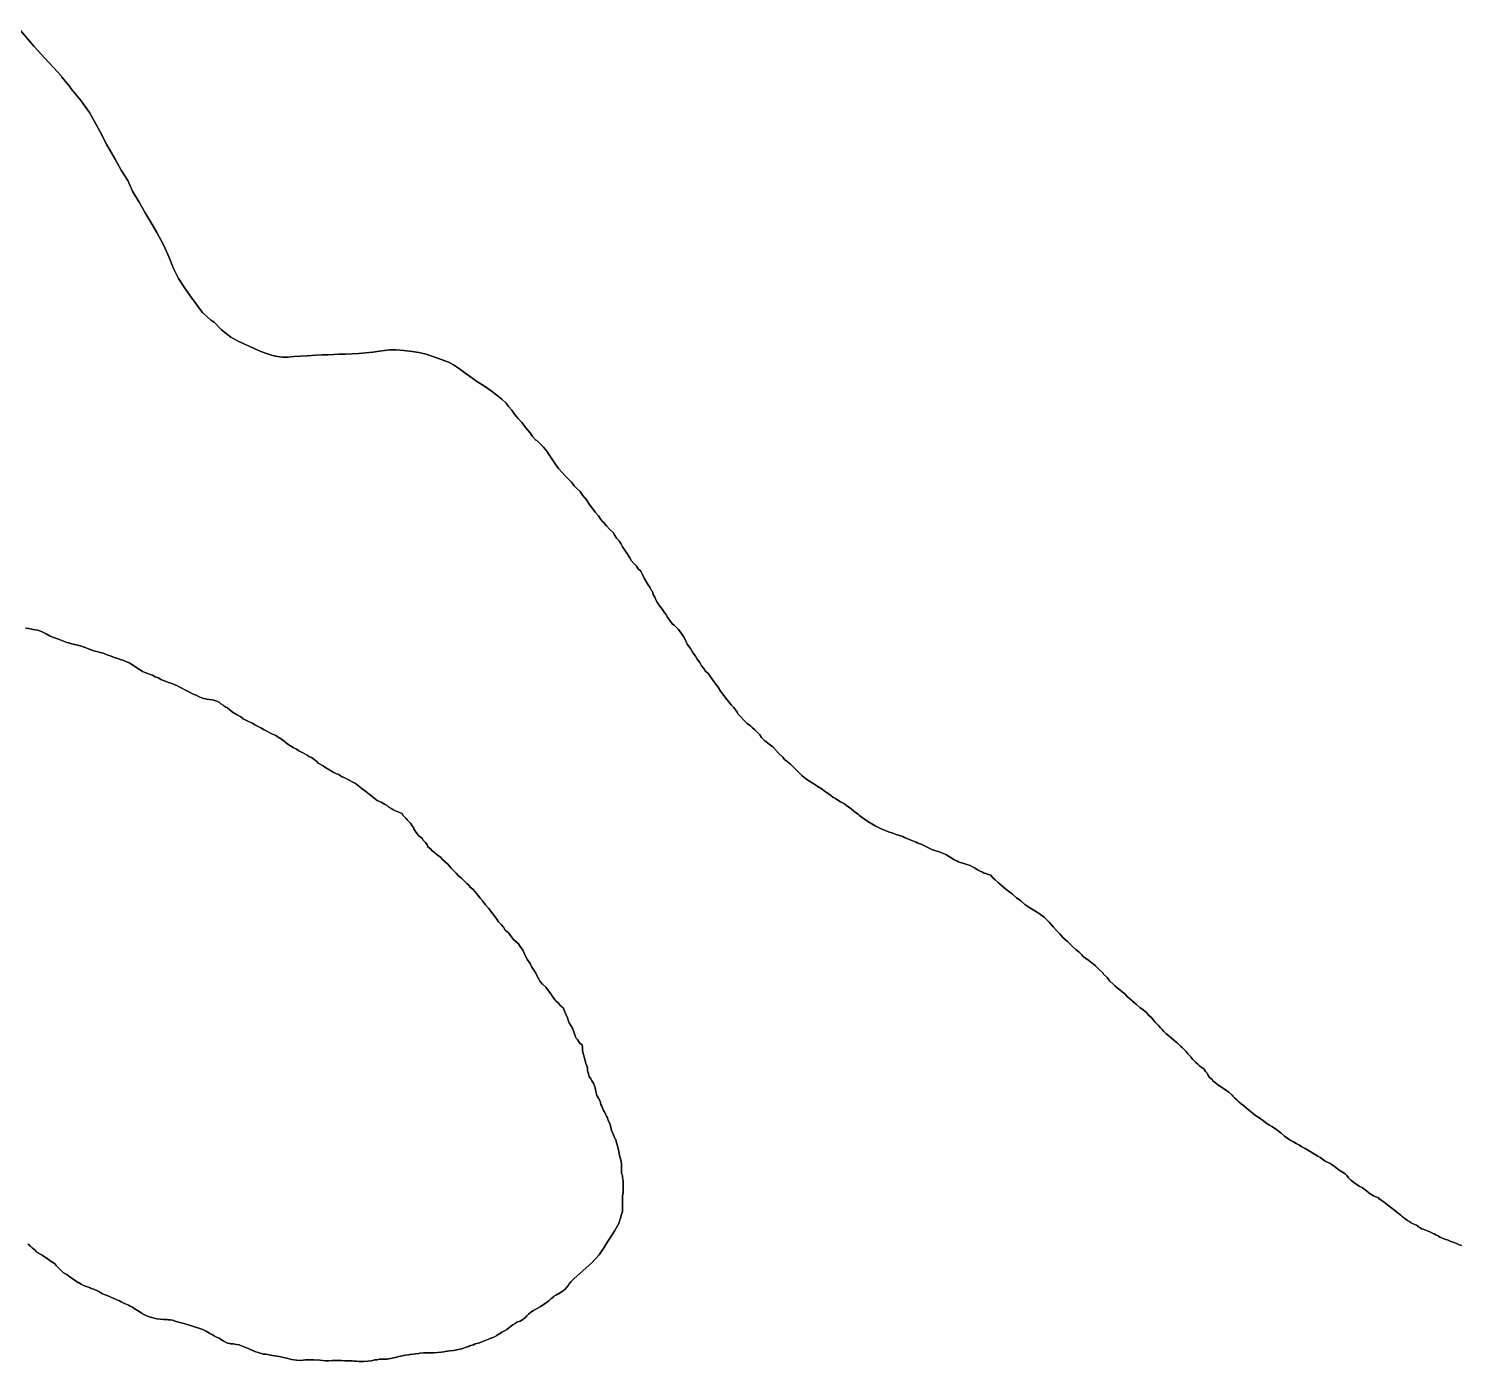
# Model space of a CAD drawing. Header units: inches. Extents: x 11258954 to 11313122, y 3645444 to 3695200.
# Drawn here: x 11280387 to 11282107, y 3678751 to 3680353 of the extents above; entities that cross this region are included whole.
import ezdxf

# ---------------------------------------------------------------- set-up
doc = ezdxf.new("R2010")
doc.units = ezdxf.units.IN
doc.header["$MEASUREMENT"] = 0
doc.layers.add('AnnexationHistory', color=183, linetype='Continuous')

msp = doc.modelspace()

# ---------------------------------------------------------------- linework, layer by layer
at = {"layer": 'AnnexationHistory'}
for points in [[(11282110, 3678890, 0), (11282107, 3678891, 0), (11282104, 3678892.25, 0), (11282102, 3678893.25, 0), (11282100, 3678894, 0), (11282097, 3678895, 0), (11282094, 3678896.25, 0), (11282090, 3678897.5, 0), (11282087, 3678898.75, 0), (11282084, 3678900, 0), (11282082, 3678901.5, 0), (11282079, 3678902.75, 0), (11282077, 3678904, 0), (11282075, 3678905, 0), (11282072, 3678906.5, 0), (11282068, 3678908, 0), (11282066, 3678909, 0), (11282064, 3678909.5, 0), (11282062, 3678910.25, 0), (11282060, 3678911.5, 0), (11282058, 3678912.5, 0), (11282057, 3678913.75, 0), (11282056, 3678914.5, 0), (11282054, 3678915.25, 0), (11282052, 3678916.25, 0), (11282050, 3678917, 0), (11282049, 3678917.75, 0), (11282048, 3678918.5, 0), (11282045, 3678920.25, 0), (11282042, 3678922.5, 0), (11282039, 3678924.5, 0), (11282037, 3678926.5, 0), (11282034, 3678929, 0), (11282019, 3678940.5, 0), (11282017, 3678942, 0), (11282015, 3678943.5, 0), (11282013, 3678945, 0), (11282011, 3678946.25, 0), (11282010, 3678947.5, 0), (11282008, 3678948.25, 0), (11282006, 3678949, 0), (11282004, 3678949.75, 0), (11282002, 3678951, 0), (11282000, 3678952, 0), (11281996, 3678955.5, 0), (11281994, 3678957, 0), (11281991, 3678959.25, 0), (11281987, 3678961.5, 0), (11281984, 3678963.25, 0), (11281982, 3678964.75, 0), (11281980, 3678966.25, 0), (11281977, 3678968.75, 0), (11281974, 3678971.5, 0), (11281972, 3678974, 0), (11281970, 3678976, 0), (11281967, 3678978.25, 0), (11281965, 3678979.5, 0), (11281963, 3678980.75, 0), (11281957, 3678985.25, 0), (11281952, 3678988.75, 0), (11281946, 3678991.5, 0), (11281943, 3678994, 0), (11281940, 3678996, 0), (11281937, 3678997.5, 0), (11281934, 3678999.5, 0), (11281933, 3679000, 0), (11281928, 3679003, 0), (11281922, 3679006.5, 0), (11281918, 3679008.5, 0), (11281918, 3679008.75, 0), (11281915, 3679010.75, 0), (11281911, 3679012.5, 0), (11281908, 3679014.5, 0), (11281904, 3679016.75, 0), (11281901, 3679018.5, 0), (11281897, 3679021.5, 0), (11281893, 3679025, 0), (11281888, 3679029, 0), (11281885, 3679031.25, 0), (11281882, 3679033, 0), (11281879, 3679034.75, 0), (11281875, 3679037.25, 0), (11281872, 3679039.75, 0), (11281869, 3679041.75, 0), (11281866, 3679044, 0), (11281862, 3679046.75, 0), (11281858, 3679050, 0), (11281854, 3679053, 0), (11281851, 3679055.5, 0), (11281848, 3679058.25, 0), (11281845, 3679060.5, 0), (11281842, 3679062.75, 0), (11281840, 3679064.75, 0), (11281837, 3679067.5, 0), (11281835, 3679069.5, 0), (11281834, 3679070.75, 0), (11281830, 3679074.25, 0), (11281826, 3679077, 0), (11281823, 3679079, 0), (11281820, 3679081, 0), (11281817, 3679083.25, 0), (11281814, 3679085.75, 0), (11281811, 3679088, 0), (11281810, 3679089.75, 0), (11281807, 3679092, 0), (11281805, 3679095, 0), (11281804, 3679097.25, 0), (11281802, 3679099.25, 0), (11281801, 3679101, 0), (11281801, 3679101.5, 0), (11281799, 3679103, 0), (11281797, 3679104.5, 0), (11281795, 3679106, 0), (11281793, 3679108, 0), (11281790, 3679110.5, 0), (11281787, 3679113.75, 0), (11281785, 3679116, 0), (11281785, 3679116.25, 0), (11281783, 3679118.5, 0), (11281781, 3679120.5, 0), (11281779, 3679123.25, 0), (11281776, 3679126, 0), (11281774, 3679128, 0), (11281772, 3679129.5, 0), (11281770, 3679131.5, 0), (11281768, 3679133.75, 0), (11281764, 3679137, 0), (11281761, 3679139.5, 0), (11281758, 3679142, 0), (11281755, 3679144.5, 0), (11281752, 3679147.25, 0), (11281750, 3679149.5, 0), (11281748, 3679151.75, 0), (11281745, 3679154.75, 0), (11281742, 3679158.25, 0), (11281739, 3679161.25, 0), (11281737, 3679164, 0), (11281734, 3679166.5, 0), (11281731, 3679170, 0), (11281727, 3679173.5, 0), (11281723, 3679176.25, 0), (11281719, 3679179.75, 0), (11281714, 3679184.25, 0), (11281708, 3679189.5, 0), (11281705, 3679192.5, 0), (11281702, 3679195, 0), (11281699, 3679197.5, 0), (11281696, 3679199.75, 0), (11281693, 3679202, 0), (11281691, 3679204.25, 0), (11281687, 3679207.75, 0), (11281686, 3679209.5, 0), (11281684, 3679212, 0), (11281679, 3679216.75, 0), (11281679, 3679217.25, 0), (11281674, 3679222, 0), (11281670, 3679226, 0), (11281667, 3679228.5, 0), (11281666, 3679229.5, 0), (11281662, 3679232.5, 0), (11281658, 3679235.25, 0), (11281655, 3679237.5, 0), (11281653, 3679240, 0), (11281650, 3679242.5, 0), (11281646, 3679245.75, 0), (11281642, 3679249.25, 0), (11281639, 3679252.5, 0), (11281636, 3679255.5, 0), (11281631, 3679260, 0), (11281627, 3679264.5, 0), (11281623, 3679268.5, 0), (11281619, 3679273.25, 0), (11281614, 3679278.5, 0), (11281608, 3679284.5, 0), (11281602, 3679289, 0), (11281597, 3679292.5, 0), (11281591, 3679296, 0), (11281585, 3679300, 0), (11281580, 3679304.5, 0), (11281575, 3679308, 0), (11281570, 3679312.5, 0), (11281562, 3679318.5, 0), (11281553, 3679326, 0), (11281549, 3679329.5, 0), (11281546, 3679332.5, 0), (11281544, 3679335, 0), (11281541, 3679336, 0), (11281538, 3679337, 0), (11281536, 3679337.75, 0), (11281534, 3679338.75, 0), (11281531, 3679340, 0), (11281528, 3679341.5, 0), (11281525, 3679343.5, 0), (11281522, 3679345.25, 0), (11281519, 3679346.75, 0), (11281514, 3679348.5, 0), (11281509, 3679350, 0), (11281507, 3679350.5, 0), (11281505, 3679351.25, 0), (11281503, 3679352.25, 0), (11281500, 3679353.75, 0), (11281497, 3679355.5, 0), (11281493, 3679358, 0), (11281490, 3679360, 0), (11281486, 3679361.75, 0), (11281482, 3679363.25, 0), (11281478, 3679364.5, 0), (11281474, 3679365.75, 0), (11281470, 3679367.5, 0), (11281465, 3679370, 0), (11281460, 3679372.5, 0), (11281456, 3679373.75, 0), (11281454, 3679375, 0), (11281451, 3679376, 0), (11281447, 3679377.5, 0), (11281443, 3679379.25, 0), (11281440, 3679380.5, 0), (11281438, 3679381.5, 0), (11281434, 3679382.75, 0), (11281430, 3679384.25, 0), (11281426, 3679385.5, 0), (11281422, 3679386.75, 0), (11281419, 3679388, 0), (11281415, 3679389.5, 0), (11281412, 3679391, 0), (11281409, 3679392.5, 0), (11281405, 3679394.5, 0), (11281401, 3679397, 0), (11281396, 3679399.75, 0), (11281392, 3679402.5, 0), (11281388, 3679405.25, 0), (11281386, 3679406.75, 0), (11281385, 3679408, 0), (11281381, 3679411, 0), (11281377, 3679414, 0), (11281374, 3679416.5, 0), (11281371, 3679418.5, 0), (11281368, 3679420.75, 0), (11281363, 3679423.5, 0), (11281360, 3679425.5, 0), (11281357, 3679427.25, 0), (11281354, 3679429, 0), (11281351, 3679431.5, 0), (11281347, 3679434, 0), (11281344, 3679436.25, 0), (11281341, 3679438.75, 0), (11281336, 3679441.75, 0), (11281331, 3679445, 0), (11281327, 3679447.5, 0), (11281324, 3679449.5, 0), (11281321, 3679451.5, 0), (11281317, 3679454.5, 0), (11281314, 3679457.75, 0), (11281311, 3679460.5, 0), (11281309, 3679462.75, 0), (11281306, 3679465.75, 0), (11281305, 3679466.5, 0), (11281303, 3679468.75, 0), (11281299, 3679471.75, 0), (11281296, 3679474.25, 0), (11281294, 3679477, 0), (11281289, 3679481.5, 0), (11281285, 3679486, 0), (11281282, 3679489.25, 0), (11281279, 3679491.25, 0), (11281276, 3679493.75, 0), (11281272, 3679497, 0), (11281268, 3679500.5, 0), (11281266, 3679503.75, 0), (11281263, 3679507.25, 0), (11281260, 3679510, 0), (11281257, 3679512.75, 0), (11281255, 3679514.75, 0), (11281251, 3679517.5, 0), (11281247, 3679521.5, 0), (11281243, 3679526, 0), (11281240, 3679528.75, 0), (11281239, 3679531.25, 0), (11281237, 3679533.75, 0), (11281235, 3679536.75, 0), (11281232, 3679539.5, 0), (11281230, 3679542, 0), (11281227, 3679546, 0), (11281223, 3679551, 0), (11281219, 3679556.5, 0), (11281216, 3679561, 0), (11281213, 3679565, 0), (11281210, 3679569.25, 0), (11281207, 3679573.5, 0), (11281204, 3679577.5, 0), (11281201, 3679580.5, 0), (11281199, 3679583.5, 0), (11281196, 3679587, 0), (11281194, 3679591, 0), (11281191, 3679595, 0), (11281189, 3679598.5, 0), (11281186, 3679602, 0), (11281183, 3679607.5, 0), (11281179, 3679613, 0), (11281178, 3679614.75, 0), (11281177, 3679617.25, 0), (11281175, 3679620.75, 0), (11281172, 3679625.5, 0), (11281168, 3679630.75, 0), (11281165, 3679633.5, 0), (11281163, 3679635.5, 0), (11281161, 3679637, 0), (11281158, 3679641.25, 0), (11281155, 3679645.25, 0), (11281153, 3679648.75, 0), (11281151, 3679651.5, 0), (11281149, 3679654.5, 0), (11281146, 3679658.5, 0), (11281143, 3679662.5, 0), (11281141, 3679666, 0), (11281140, 3679669.5, 0), (11281138, 3679672.5, 0), (11281137, 3679676, 0), (11281136, 3679677.5, 0), (11281135, 3679679, 0), (11281134, 3679681.5, 0), (11281132, 3679684, 0), (11281130, 3679687.25, 0), (11281127, 3679692, 0), (11281125, 3679696.5, 0), (11281123, 3679700.5, 0), (11281120, 3679703.5, 0), (11281118, 3679706.5, 0), (11281115, 3679709.5, 0), (11281112, 3679713, 0), (11281110, 3679716.5, 0), (11281107, 3679721, 0), (11281104, 3679726, 0), (11281101, 3679730, 0), (11281099, 3679733.75, 0), (11281097, 3679737, 0), (11281094, 3679740.25, 0), (11281092, 3679743.5, 0), (11281090, 3679747, 0), (11281086, 3679750.5, 0), (11281082, 3679755, 0), (11281079, 3679758.25, 0), (11281079, 3679758.75, 0), (11281077, 3679760.5, 0), (11281075, 3679762.75, 0), (11281072, 3679767, 0), (11281068, 3679771.5, 0), (11281065, 3679776, 0), (11281061, 3679781, 0), (11281058, 3679786, 0), (11281053, 3679792, 0), (11281050, 3679796.5, 0), (11281046, 3679800, 0), (11281043, 3679803, 0), (11281040, 3679807, 0), (11281036, 3679811, 0), (11281032, 3679815.25, 0), (11281028, 3679819.5, 0), (11281024, 3679824, 0), (11281020, 3679829.5, 0), (11281016, 3679835.5, 0), (11281013, 3679840.5, 0), (11281010, 3679845, 0), (11281006, 3679849.5, 0), (11281002, 3679853.75, 0), (11280998, 3679857.5, 0), (11280997, 3679858, 0), (11280993, 3679862.5, 0), (11280990, 3679867, 0), (11280985, 3679872.75, 0), (11280980, 3679879.25, 0), (11280975, 3679884.5, 0), (11280971, 3679889.5, 0), (11280968, 3679894, 0), (11280964, 3679898.5, 0), (11280961, 3679902.5, 0), (11280956, 3679907.5, 0), (11280950, 3679912, 0), (11280943, 3679917.25, 0), (11280935, 3679923, 0), (11280928, 3679927.5, 0), (11280926, 3679928.5, 0), (11280921, 3679932, 0), (11280913, 3679937.75, 0), (11280905, 3679943.75, 0), (11280898, 3679948.5, 0), (11280892, 3679951.75, 0), (11280884, 3679954.75, 0), (11280874, 3679958.25, 0), (11280865, 3679961.25, 0), (11280856, 3679963.25, 0), (11280848, 3679964.5, 0), (11280838, 3679965.75, 0), (11280829, 3679966.5, 0), (11280825, 3679966.5, 0), (11280821, 3679966.5, 0), (11280815, 3679965.75, 0), (11280809, 3679965, 0), (11280801, 3679964, 0), (11280792, 3679963, 0), (11280784, 3679962.25, 0), (11280776, 3679961.75, 0), (11280768, 3679961.5, 0), (11280760, 3679961.25, 0), (11280754, 3679961, 0), (11280747, 3679960.75, 0), (11280740, 3679960.5, 0), (11280732, 3679960.25, 0), (11280722, 3679959.5, 0), (11280714, 3679959, 0), (11280706, 3679958.5, 0), (11280699, 3679958, 0), (11280692, 3679958, 0), (11280686, 3679958.5, 0), (11280680, 3679960, 0), (11280674, 3679962, 0), (11280666, 3679964.5, 0), (11280659, 3679967.75, 0), (11280652, 3679971, 0), (11280645, 3679974.25, 0), (11280639, 3679977, 0), (11280630, 3679982, 0), (11280619, 3679990.5, 0), (11280610, 3680000, 0), (11280606, 3680002.5, 0), (11280602, 3680005.75, 0), (11280596, 3680011.5, 0), (11280592, 3680016.75, 0), (11280588, 3680022.25, 0), (11280581, 3680031.75, 0), (11280574, 3680042, 0), (11280567, 3680052.25, 0), (11280561, 3680064.5, 0), (11280556, 3680077.5, 0), (11280549, 3680092.75, 0), (11280541, 3680107.5, 0), (11280534, 3680120, 0), (11280527, 3680131.5, 0), (11280520, 3680144, 0), (11280512, 3680157.25, 0), (11280506, 3680170, 0), (11280498, 3680182.5, 0), (11280491, 3680196, 0), (11280481, 3680213.25, 0), (11280473, 3680228.75, 0), (11280466, 3680241, 0), (11280460, 3680251.75, 0), (11280455, 3680259.25, 0), (11280450, 3680266, 0), (11280438, 3680280.5, 0), (11280436, 3680283.5, 0), (11280427, 3680294.5, 0), (11280426, 3680296, 0), (11280417, 3680306, 0), (11280406, 3680317.5, 0), (11280393, 3680331.75, 0), (11280375, 3680352.75, 0)], [(11280375, 3680352.75, 0), (11280393, 3680331.75, 0), (11280406, 3680317.5, 0), (11280417, 3680306, 0), (11280426, 3680296, 0), (11280427, 3680294.5, 0), (11280436, 3680283.5, 0), (11280438, 3680280.5, 0), (11280450, 3680266, 0), (11280455, 3680259.25, 0), (11280460, 3680251.75, 0), (11280466, 3680241, 0), (11280473, 3680228.75, 0), (11280481, 3680213.25, 0), (11280491, 3680196, 0), (11280498, 3680182.5, 0), (11280506, 3680170, 0), (11280512, 3680157.25, 0), (11280520, 3680144, 0), (11280527, 3680131.5, 0), (11280534, 3680120, 0), (11280541, 3680107.5, 0), (11280549, 3680092.75, 0), (11280556, 3680077.5, 0), (11280561, 3680064.5, 0), (11280567, 3680052.25, 0), (11280574, 3680042, 0), (11280581, 3680031.75, 0), (11280588, 3680022.25, 0), (11280592, 3680016.75, 0), (11280596, 3680011.5, 0), (11280602, 3680005.75, 0), (11280606, 3680002.5, 0), (11280610, 3680000, 0), (11280619, 3679990.5, 0), (11280630, 3679982, 0), (11280639, 3679977, 0), (11280645, 3679974.25, 0), (11280652, 3679971, 0), (11280659, 3679967.75, 0), (11280666, 3679964.5, 0), (11280674, 3679962, 0), (11280680, 3679960, 0), (11280686, 3679958.5, 0), (11280692, 3679958, 0), (11280699, 3679958, 0), (11280706, 3679958.5, 0), (11280714, 3679959, 0), (11280722, 3679959.5, 0), (11280732, 3679960.25, 0), (11280740, 3679960.5, 0), (11280747, 3679960.75, 0), (11280754, 3679961, 0), (11280760, 3679961.25, 0), (11280768, 3679961.5, 0), (11280776, 3679961.75, 0), (11280784, 3679962.25, 0), (11280792, 3679963, 0), (11280801, 3679964, 0), (11280809, 3679965, 0), (11280815, 3679965.75, 0), (11280821, 3679966.5, 0), (11280825, 3679966.5, 0), (11280829, 3679966.5, 0), (11280838, 3679965.75, 0), (11280848, 3679964.5, 0), (11280856, 3679963.25, 0), (11280865, 3679961.25, 0), (11280874, 3679958.25, 0), (11280884, 3679954.75, 0), (11280892, 3679951.75, 0), (11280898, 3679948.5, 0), (11280905, 3679943.75, 0), (11280913, 3679937.75, 0), (11280921, 3679932, 0), (11280926, 3679928.5, 0), (11280928, 3679927.5, 0), (11280935, 3679923, 0), (11280943, 3679917.25, 0), (11280950, 3679912, 0), (11280956, 3679907.5, 0), (11280961, 3679902.5, 0), (11280964, 3679898.5, 0), (11280968, 3679894, 0), (11280971, 3679889.5, 0), (11280975, 3679884.5, 0), (11280980, 3679879.25, 0), (11280985, 3679872.75, 0), (11280990, 3679867, 0), (11280993, 3679862.5, 0), (11280997, 3679858, 0), (11280998, 3679857.5, 0), (11281002, 3679853.75, 0), (11281006, 3679849.5, 0), (11281010, 3679845, 0), (11281013, 3679840.5, 0), (11281016, 3679835.5, 0), (11281020, 3679829.5, 0), (11281024, 3679824, 0), (11281028, 3679819.5, 0), (11281032, 3679815.25, 0), (11281036, 3679811, 0), (11281040, 3679807, 0), (11281043, 3679803, 0), (11281046, 3679800, 0), (11281050, 3679796.5, 0), (11281053, 3679792, 0), (11281058, 3679786, 0), (11281061, 3679781, 0), (11281065, 3679776, 0), (11281068, 3679771.5, 0), (11281072, 3679767, 0), (11281075, 3679762.75, 0), (11281077, 3679760.5, 0), (11281079, 3679758.75, 0), (11281079, 3679758.25, 0), (11281082, 3679755, 0), (11281086, 3679750.5, 0), (11281090, 3679747, 0), (11281092, 3679743.5, 0), (11281094, 3679740.25, 0), (11281097, 3679737, 0), (11281099, 3679733.75, 0), (11281101, 3679730, 0), (11281104, 3679726, 0), (11281107, 3679721, 0), (11281110, 3679716.5, 0), (11281112, 3679713, 0), (11281115, 3679709.5, 0), (11281118, 3679706.5, 0), (11281120, 3679703.5, 0), (11281123, 3679700.5, 0), (11281125, 3679696.5, 0), (11281127, 3679692, 0), (11281130, 3679687.25, 0), (11281132, 3679684, 0), (11281134, 3679681.5, 0), (11281135, 3679679, 0), (11281136, 3679677.5, 0), (11281137, 3679676, 0), (11281138, 3679672.5, 0), (11281140, 3679669.5, 0), (11281141, 3679666, 0), (11281143, 3679662.5, 0), (11281146, 3679658.5, 0), (11281149, 3679654.5, 0), (11281151, 3679651.5, 0), (11281153, 3679648.75, 0), (11281155, 3679645.25, 0), (11281158, 3679641.25, 0), (11281161, 3679637, 0), (11281163, 3679635.5, 0), (11281165, 3679633.5, 0), (11281168, 3679630.75, 0), (11281172, 3679625.5, 0), (11281175, 3679620.75, 0), (11281177, 3679617.25, 0), (11281178, 3679614.75, 0), (11281179, 3679613, 0), (11281183, 3679607.5, 0), (11281186, 3679602, 0), (11281189, 3679598.5, 0), (11281191, 3679595, 0), (11281194, 3679591, 0), (11281196, 3679587, 0), (11281199, 3679583.5, 0), (11281201, 3679580.5, 0), (11281204, 3679577.5, 0), (11281207, 3679573.5, 0), (11281210, 3679569.25, 0), (11281213, 3679565, 0), (11281216, 3679561, 0), (11281219, 3679556.5, 0), (11281223, 3679551, 0), (11281227, 3679546, 0), (11281230, 3679542, 0), (11281232, 3679539.5, 0), (11281235, 3679536.75, 0), (11281237, 3679533.75, 0), (11281239, 3679531.25, 0), (11281240, 3679528.75, 0), (11281243, 3679526, 0), (11281247, 3679521.5, 0), (11281251, 3679517.5, 0), (11281255, 3679514.75, 0), (11281257, 3679512.75, 0), (11281260, 3679510, 0), (11281263, 3679507.25, 0), (11281266, 3679503.75, 0), (11281268, 3679500.5, 0), (11281272, 3679497, 0), (11281276, 3679493.75, 0), (11281279, 3679491.25, 0), (11281282, 3679489.25, 0), (11281285, 3679486, 0), (11281289, 3679481.5, 0), (11281294, 3679477, 0), (11281296, 3679474.25, 0), (11281299, 3679471.75, 0), (11281303, 3679468.75, 0), (11281305, 3679466.5, 0), (11281306, 3679465.75, 0), (11281309, 3679462.75, 0), (11281311, 3679460.5, 0), (11281314, 3679457.75, 0), (11281317, 3679454.5, 0), (11281321, 3679451.5, 0), (11281324, 3679449.5, 0), (11281327, 3679447.5, 0), (11281331, 3679445, 0), (11281336, 3679441.75, 0), (11281341, 3679438.75, 0), (11281344, 3679436.25, 0), (11281347, 3679434, 0), (11281351, 3679431.5, 0), (11281354, 3679429, 0), (11281357, 3679427.25, 0), (11281360, 3679425.5, 0), (11281363, 3679423.5, 0), (11281368, 3679420.75, 0), (11281371, 3679418.5, 0), (11281374, 3679416.5, 0), (11281377, 3679414, 0), (11281381, 3679411, 0), (11281385, 3679408, 0), (11281386, 3679406.75, 0), (11281388, 3679405.25, 0), (11281392, 3679402.5, 0), (11281396, 3679399.75, 0), (11281401, 3679397, 0), (11281405, 3679394.5, 0), (11281409, 3679392.5, 0), (11281412, 3679391, 0), (11281415, 3679389.5, 0), (11281419, 3679388, 0), (11281422, 3679386.75, 0), (11281426, 3679385.5, 0), (11281430, 3679384.25, 0), (11281434, 3679382.75, 0), (11281438, 3679381.5, 0), (11281440, 3679380.5, 0), (11281443, 3679379.25, 0), (11281447, 3679377.5, 0), (11281451, 3679376, 0), (11281454, 3679375, 0), (11281456, 3679373.75, 0), (11281460, 3679372.5, 0), (11281465, 3679370, 0), (11281470, 3679367.5, 0), (11281474, 3679365.75, 0), (11281478, 3679364.5, 0), (11281482, 3679363.25, 0), (11281486, 3679361.75, 0), (11281490, 3679360, 0), (11281493, 3679358, 0), (11281497, 3679355.5, 0), (11281500, 3679353.75, 0), (11281503, 3679352.25, 0), (11281505, 3679351.25, 0), (11281507, 3679350.5, 0), (11281509, 3679350, 0), (11281514, 3679348.5, 0), (11281519, 3679346.75, 0), (11281522, 3679345.25, 0), (11281525, 3679343.5, 0), (11281528, 3679341.5, 0), (11281531, 3679340, 0), (11281534, 3679338.75, 0), (11281536, 3679337.75, 0), (11281538, 3679337, 0), (11281541, 3679336, 0), (11281544, 3679335, 0), (11281546, 3679332.5, 0), (11281549, 3679329.5, 0), (11281553, 3679326, 0), (11281562, 3679318.5, 0), (11281570, 3679312.5, 0), (11281575, 3679308, 0), (11281580, 3679304.5, 0), (11281585, 3679300, 0), (11281591, 3679296, 0), (11281597, 3679292.5, 0), (11281602, 3679289, 0), (11281608, 3679284.5, 0), (11281614, 3679278.5, 0), (11281619, 3679273.25, 0), (11281623, 3679268.5, 0), (11281627, 3679264.5, 0), (11281631, 3679260, 0), (11281636, 3679255.5, 0), (11281639, 3679252.5, 0), (11281642, 3679249.25, 0), (11281646, 3679245.75, 0), (11281650, 3679242.5, 0), (11281653, 3679240, 0), (11281655, 3679237.5, 0), (11281658, 3679235.25, 0), (11281662, 3679232.5, 0), (11281666, 3679229.5, 0), (11281667, 3679228.5, 0), (11281670, 3679226, 0), (11281674, 3679222, 0), (11281679, 3679217.25, 0), (11281679, 3679216.75, 0), (11281684, 3679212, 0), (11281686, 3679209.5, 0), (11281687, 3679207.75, 0), (11281691, 3679204.25, 0), (11281693, 3679202, 0), (11281696, 3679199.75, 0), (11281699, 3679197.5, 0), (11281702, 3679195, 0), (11281705, 3679192.5, 0), (11281708, 3679189.5, 0), (11281714, 3679184.25, 0), (11281719, 3679179.75, 0), (11281723, 3679176.25, 0), (11281727, 3679173.5, 0), (11281731, 3679170, 0), (11281734, 3679166.5, 0), (11281737, 3679164, 0), (11281739, 3679161.25, 0), (11281742, 3679158.25, 0), (11281745, 3679154.75, 0), (11281748, 3679151.75, 0), (11281750, 3679149.5, 0), (11281752, 3679147.25, 0), (11281755, 3679144.5, 0), (11281758, 3679142, 0), (11281761, 3679139.5, 0), (11281764, 3679137, 0), (11281768, 3679133.75, 0), (11281770, 3679131.5, 0), (11281772, 3679129.5, 0), (11281774, 3679128, 0), (11281776, 3679126, 0), (11281779, 3679123.25, 0), (11281781, 3679120.5, 0), (11281783, 3679118.5, 0), (11281785, 3679116.25, 0), (11281785, 3679116, 0), (11281787, 3679113.75, 0), (11281790, 3679110.5, 0), (11281793, 3679108, 0), (11281795, 3679106, 0), (11281797, 3679104.5, 0), (11281799, 3679103, 0), (11281801, 3679101.5, 0), (11281801, 3679101, 0), (11281802, 3679099.25, 0), (11281804, 3679097.25, 0), (11281805, 3679095, 0), (11281807, 3679092, 0), (11281810, 3679089.75, 0), (11281811, 3679088, 0), (11281814, 3679085.75, 0), (11281817, 3679083.25, 0), (11281820, 3679081, 0), (11281823, 3679079, 0), (11281826, 3679077, 0), (11281830, 3679074.25, 0), (11281834, 3679070.75, 0), (11281835, 3679069.5, 0), (11281837, 3679067.5, 0), (11281840, 3679064.75, 0), (11281842, 3679062.75, 0), (11281845, 3679060.5, 0), (11281848, 3679058.25, 0), (11281851, 3679055.5, 0), (11281854, 3679053, 0), (11281858, 3679050, 0), (11281862, 3679046.75, 0), (11281866, 3679044, 0), (11281869, 3679041.75, 0), (11281872, 3679039.75, 0), (11281875, 3679037.25, 0), (11281879, 3679034.75, 0), (11281882, 3679033, 0), (11281885, 3679031.25, 0), (11281888, 3679029, 0), (11281893, 3679025, 0), (11281897, 3679021.5, 0), (11281901, 3679018.5, 0), (11281904, 3679016.75, 0), (11281908, 3679014.5, 0), (11281911, 3679012.5, 0), (11281915, 3679010.75, 0), (11281918, 3679008.75, 0), (11281918, 3679008.5, 0), (11281922, 3679006.5, 0), (11281928, 3679003, 0), (11281933, 3679000, 0), (11281934, 3678999.5, 0), (11281937, 3678997.5, 0), (11281940, 3678996, 0), (11281943, 3678994, 0), (11281946, 3678991.5, 0), (11281952, 3678988.75, 0), (11281957, 3678985.25, 0), (11281963, 3678980.75, 0), (11281965, 3678979.5, 0), (11281967, 3678978.25, 0), (11281970, 3678976, 0), (11281972, 3678974, 0), (11281974, 3678971.5, 0), (11281977, 3678968.75, 0), (11281980, 3678966.25, 0), (11281982, 3678964.75, 0), (11281984, 3678963.25, 0), (11281987, 3678961.5, 0), (11281991, 3678959.25, 0), (11281994, 3678957, 0), (11281996, 3678955.5, 0), (11282000, 3678952, 0), (11282002, 3678951, 0), (11282004, 3678949.75, 0), (11282006, 3678949, 0), (11282008, 3678948.25, 0), (11282010, 3678947.5, 0), (11282011, 3678946.25, 0), (11282013, 3678945, 0), (11282015, 3678943.5, 0), (11282017, 3678942, 0), (11282019, 3678940.5, 0), (11282034, 3678929, 0), (11282037, 3678926.5, 0), (11282039, 3678924.5, 0), (11282042, 3678922.5, 0), (11282045, 3678920.25, 0), (11282048, 3678918.5, 0), (11282049, 3678917.75, 0), (11282050, 3678917, 0), (11282052, 3678916.25, 0), (11282054, 3678915.25, 0), (11282056, 3678914.5, 0), (11282057, 3678913.75, 0), (11282058, 3678912.5, 0), (11282060, 3678911.5, 0), (11282062, 3678910.25, 0), (11282064, 3678909.5, 0), (11282066, 3678909, 0), (11282068, 3678908, 0), (11282072, 3678906.5, 0), (11282075, 3678905, 0), (11282077, 3678904, 0), (11282079, 3678902.75, 0), (11282082, 3678901.5, 0), (11282084, 3678900, 0), (11282087, 3678898.75, 0), (11282090, 3678897.5, 0), (11282094, 3678896.25, 0), (11282097, 3678895, 0), (11282100, 3678894, 0), (11282102, 3678893.25, 0), (11282104, 3678892.25, 0), (11282107, 3678891, 0), (11282110, 3678890, 0)], [(11280383, 3679632.25, 0), (11280387, 3679631.5, 0), (11280392, 3679630.5, 0), (11280398, 3679629.5, 0), (11280403, 3679627.5, 0), (11280408, 3679625.25, 0), (11280413, 3679622.5, 0), (11280418, 3679620.5, 0), (11280423, 3679618.75, 0), (11280427, 3679617.25, 0), (11280431, 3679615.75, 0), (11280433, 3679615, 0), (11280435, 3679614.5, 0), (11280439, 3679613.25, 0), (11280442, 3679612.5, 0), (11280446, 3679611.5, 0), (11280450, 3679610.5, 0), (11280455, 3679608.75, 0), (11280459, 3679607.25, 0), (11280462, 3679606, 0), (11280465, 3679605, 0), (11280469, 3679604, 0), (11280473, 3679603, 0), (11280477, 3679602, 0), (11280480, 3679600.5, 0), (11280485, 3679599, 0), (11280488, 3679597.5, 0), (11280491, 3679596.5, 0), (11280494, 3679595.5, 0), (11280497, 3679594.5, 0), (11280500, 3679593.75, 0), (11280503, 3679592.5, 0), (11280508, 3679590.5, 0), (11280512, 3679588, 0), (11280517, 3679584.5, 0), (11280521, 3679582, 0), (11280524, 3679580, 0), (11280528, 3679578.5, 0), (11280531, 3679577, 0), (11280533, 3679576.25, 0), (11280536, 3679575.5, 0), (11280539, 3679573.75, 0), (11280543, 3679572.25, 0), (11280546, 3679570.5, 0), (11280551, 3679568.5, 0), (11280555, 3679566.75, 0), (11280559, 3679565.5, 0), (11280562, 3679564.5, 0), (11280565, 3679563.25, 0), (11280568, 3679561.5, 0), (11280571, 3679560, 0), (11280574, 3679558.5, 0), (11280577, 3679556.75, 0), (11280581, 3679554.75, 0), (11280584, 3679553.25, 0), (11280587, 3679552, 0), (11280589, 3679551, 0), (11280592, 3679549.5, 0), (11280596, 3679548, 0), (11280601, 3679546.75, 0), (11280604, 3679546.5, 0), (11280608, 3679546, 0), (11280612, 3679544.75, 0), (11280616, 3679543, 0), (11280618, 3679541.25, 0), (11280621, 3679539.5, 0), (11280622, 3679538.5, 0), (11280622, 3679538.25, 0), (11280624, 3679537.25, 0), (11280626, 3679536.25, 0), (11280629, 3679533.75, 0), (11280632, 3679531.25, 0), (11280637, 3679528.5, 0), (11280642, 3679525.5, 0), (11280645, 3679523.25, 0), (11280649, 3679521.25, 0), (11280652, 3679519.5, 0), (11280656, 3679517.75, 0), (11280659, 3679516, 0), (11280662, 3679514.25, 0), (11280666, 3679512.25, 0), (11280670, 3679510, 0), (11280674, 3679508, 0), (11280677, 3679506.25, 0), (11280680, 3679504.75, 0), (11280684, 3679503, 0), (11280687, 3679501, 0), (11280691, 3679498.5, 0), (11280694, 3679496.25, 0), (11280697, 3679493.75, 0), (11280701, 3679491, 0), (11280705, 3679488.5, 0), (11280709, 3679486.5, 0), (11280712, 3679484.75, 0), (11280715, 3679483, 0), (11280719, 3679481, 0), (11280722, 3679479.25, 0), (11280724, 3679478, 0), (11280727, 3679476.75, 0), (11280730, 3679474.75, 0), (11280732, 3679473, 0), (11280734, 3679471.5, 0), (11280735, 3679470, 0), (11280741, 3679466.5, 0), (11280743, 3679465, 0), (11280747, 3679462.5, 0), (11280754, 3679458.5, 0), (11280757, 3679457, 0), (11280760, 3679456, 0), (11280762, 3679454.75, 0), (11280764, 3679453.5, 0), (11280767, 3679452, 0), (11280770, 3679450.5, 0), (11280773, 3679449, 0), (11280776, 3679447.5, 0), (11280780, 3679445.25, 0), (11280784, 3679442, 0), (11280788, 3679439, 0), (11280791, 3679436.5, 0), (11280794, 3679434.5, 0), (11280797, 3679432, 0), (11280800, 3679429.75, 0), (11280802, 3679428.25, 0), (11280804, 3679426.5, 0), (11280806, 3679425, 0), (11280809, 3679423.75, 0), (11280811, 3679422.75, 0), (11280813, 3679421.75, 0), (11280815, 3679420.5, 0), (11280818, 3679418.75, 0), (11280820, 3679417, 0), (11280823, 3679415.5, 0), (11280825, 3679414, 0), (11280828, 3679412.5, 0), (11280831, 3679411.25, 0), (11280834, 3679410.25, 0), (11280836, 3679409.25, 0), (11280837, 3679407.5, 0), (11280839, 3679405.5, 0), (11280841, 3679403.25, 0), (11280842, 3679401.5, 0), (11280844, 3679399.75, 0), (11280846, 3679397.5, 0), (11280848, 3679394.5, 0), (11280850, 3679392, 0), (11280850, 3679390.75, 0), (11280851, 3679389.5, 0), (11280852, 3679387.5, 0), (11280854, 3679385, 0), (11280856, 3679382.5, 0), (11280858, 3679381, 0), (11280860, 3679379.5, 0), (11280861, 3679377.5, 0), (11280864, 3679374.5, 0), (11280866, 3679371.5, 0), (11280867, 3679369.25, 0), (11280870, 3679367, 0), (11280872, 3679364.5, 0), (11280875, 3679362.25, 0), (11280878, 3679359.5, 0), (11280882, 3679357, 0), (11280885, 3679353.75, 0), (11280888, 3679350.75, 0), (11280891, 3679348.25, 0), (11280893, 3679346, 0), (11280895, 3679343.5, 0), (11280898, 3679340.75, 0), (11280901, 3679337.75, 0), (11280904, 3679334.5, 0), (11280908, 3679331, 0), (11280912, 3679327, 0), (11280914, 3679325, 0), (11280916, 3679323.5, 0), (11280918, 3679320.75, 0), (11280921, 3679318.25, 0), (11280924, 3679315, 0), (11280927, 3679311.25, 0), (11280930, 3679307.5, 0), (11280933, 3679303.75, 0), (11280936, 3679300, 0), (11280940, 3679295.5, 0), (11280944, 3679290.5, 0), (11280947, 3679286, 0), (11280950, 3679282.25, 0), (11280952, 3679279.25, 0), (11280955, 3679276, 0), (11280958, 3679272.5, 0), (11280960, 3679269, 0), (11280964, 3679265.75, 0), (11280967, 3679261.5, 0), (11280970, 3679258, 0), (11280973, 3679255, 0), (11280976, 3679252.5, 0), (11280978, 3679249.25, 0), (11280981, 3679245, 0), (11280983, 3679240.75, 0), (11280985, 3679237, 0), (11280987, 3679233.5, 0), (11280990, 3679229, 0), (11280992, 3679224.5, 0), (11280995, 3679220.75, 0), (11280997, 3679217.5, 0), (11280998, 3679214.5, 0), (11281000, 3679211, 0), (11281002, 3679207.5, 0), (11281005, 3679204, 0), (11281009, 3679200.5, 0), (11281012, 3679196.25, 0), (11281015, 3679192.5, 0), (11281017, 3679189.5, 0), (11281019, 3679186.5, 0), (11281021, 3679184, 0), (11281024, 3679181.25, 0), (11281026, 3679178.5, 0), (11281028, 3679177, 0), (11281029, 3679176, 0), (11281030, 3679175.25, 0), (11281031, 3679173, 0), (11281033, 3679168, 0), (11281035, 3679163.5, 0), (11281036, 3679159.75, 0), (11281037, 3679157.5, 0), (11281039, 3679154.5, 0), (11281041, 3679151.25, 0), (11281043, 3679145.75, 0), (11281045, 3679139.75, 0), (11281047, 3679137.75, 0), (11281050, 3679132.5, 0), (11281052, 3679132, 0), (11281053, 3679128.25, 0), (11281053, 3679124, 0), (11281054, 3679119.75, 0), (11281055, 3679116.5, 0), (11281056, 3679112.5, 0), (11281057, 3679109, 0), (11281058, 3679106, 0), (11281059, 3679103.25, 0), (11281059, 3679100, 0), (11281060, 3679096.5, 0), (11281061, 3679093, 0), (11281063, 3679090.5, 0), (11281064, 3679088, 0), (11281066, 3679085.25, 0), (11281068, 3679079.75, 0), (11281069, 3679075, 0), (11281070, 3679070.5, 0), (11281072, 3679067.25, 0), (11281074, 3679063.5, 0), (11281075, 3679059.5, 0), (11281076, 3679057.5, 0), (11281077, 3679055.25, 0), (11281078, 3679052.5, 0), (11281080, 3679049.75, 0), (11281081, 3679047, 0), (11281082, 3679045.5, 0), (11281083, 3679043.5, 0), (11281084, 3679040.25, 0), (11281086, 3679036.5, 0), (11281087, 3679032.25, 0), (11281088, 3679028.25, 0), (11281090, 3679023.75, 0), (11281091, 3679021.25, 0), (11281092, 3679018.75, 0), (11281093, 3679017.25, 0), (11281094, 3679013.25, 0), (11281096, 3679007, 0), (11281097, 3679000.75, 0), (11281098, 3678996.75, 0), (11281099, 3678993, 0), (11281100, 3678988.75, 0), (11281100, 3678985, 0), (11281100, 3678981.5, 0), (11281100, 3678978.5, 0), (11281100, 3678976.5, 0), (11281101, 3678974, 0), (11281101, 3678971.5, 0), (11281102, 3678968, 0), (11281102, 3678964.75, 0), (11281102, 3678961, 0), (11281102, 3678956.75, 0), (11281102, 3678953, 0), (11281101, 3678950, 0), (11281101, 3678946.5, 0), (11281101, 3678942, 0), (11281101, 3678937.25, 0), (11281101, 3678934, 0), (11281101, 3678930.75, 0), (11281100, 3678927.25, 0), (11281099, 3678925, 0), (11281099, 3678923, 0), (11281098, 3678921.5, 0), (11281098, 3678920.25, 0), (11281097, 3678918.5, 0), (11281097, 3678917.25, 0), (11281092, 3678908, 0), (11281089, 3678903.5, 0), (11281084, 3678895.5, 0), (11281079, 3678888, 0), (11281079, 3678887.5, 0), (11281076, 3678883.5, 0), (11281073, 3678879, 0), (11281069, 3678874.5, 0), (11281066, 3678871.75, 0), (11281066, 3678871.25, 0), (11281064, 3678869.25, 0), (11281043, 3678850.25, 0), (11281041, 3678848.25, 0), (11281039, 3678846.25, 0), (11281037, 3678844, 0), (11281036, 3678842.25, 0), (11281034, 3678840, 0), (11281032, 3678837.5, 0), (11281030, 3678835.75, 0), (11281029, 3678835, 0), (11281026, 3678833, 0), (11281024, 3678831.75, 0), (11281023, 3678831.5, 0), (11281021, 3678830.25, 0), (11281018, 3678828.75, 0), (11281018, 3678828.5, 0), (11281015, 3678826, 0), (11281013, 3678824, 0), (11281011, 3678822.25, 0), (11281008, 3678820.25, 0), (11281005, 3678818.5, 0), (11281002, 3678816.5, 0), (11281001, 3678816, 0), (11281000, 3678815, 0), (11280997, 3678813.5, 0), (11280994, 3678812, 0), (11280991, 3678809.75, 0), (11280988, 3678807.5, 0), (11280986, 3678805.5, 0), (11280984, 3678803, 0), (11280982, 3678801.75, 0), (11280981, 3678801, 0), (11280978, 3678799.25, 0), (11280974, 3678797.75, 0), (11280972, 3678796.25, 0), (11280969, 3678794.5, 0), (11280966, 3678792.25, 0), (11280964, 3678790.5, 0), (11280962, 3678789, 0), (11280959, 3678787.5, 0), (11280956, 3678785.75, 0), (11280953, 3678784, 0), (11280952, 3678783.5, 0), (11280950, 3678782, 0), (11280947, 3678780.25, 0), (11280945, 3678779.25, 0), (11280942, 3678778.25, 0), (11280940, 3678777.5, 0), (11280936, 3678776, 0), (11280934, 3678775, 0), (11280931, 3678773.75, 0), (11280928, 3678772.5, 0), (11280924, 3678771.75, 0), (11280922, 3678770.75, 0), (11280917, 3678769.25, 0), (11280916, 3678768.75, 0), (11280912, 3678767.5, 0), (11280908, 3678766, 0), (11280904, 3678765, 0), (11280898, 3678764, 0), (11280893, 3678763.5, 0), (11280888, 3678762.5, 0), (11280886, 3678762.25, 0), (11280883, 3678762, 0), (11280879, 3678761.5, 0), (11280874, 3678761, 0), (11280870, 3678761, 0), (11280866, 3678761, 0), (11280862, 3678761, 0), (11280857, 3678760.5, 0), (11280856, 3678760.25, 0), (11280852, 3678759.75, 0), (11280849, 3678759.5, 0), (11280846, 3678759, 0), (11280845, 3678759, 0), (11280844, 3678758.75, 0), (11280840, 3678758.25, 0), (11280836, 3678757.5, 0), (11280832, 3678756.5, 0), (11280828, 3678755.5, 0), (11280824, 3678754.5, 0), (11280820, 3678753.75, 0), (11280818, 3678753.5, 0), (11280816, 3678753.5, 0), (11280812, 3678753.25, 0), (11280809, 3678753.25, 0), (11280806, 3678752.75, 0), (11280803, 3678752.5, 0), (11280802, 3678752.25, 0), (11280799, 3678751.5, 0), (11280795, 3678751, 0), (11280790, 3678750.75, 0), (11280784, 3678750.75, 0), (11280781, 3678751, 0), (11280778, 3678751, 0), (11280776, 3678751.25, 0), (11280773, 3678751.5, 0), (11280770, 3678751.5, 0), (11280767, 3678751.5, 0), (11280763, 3678751.75, 0), (11280757, 3678751.75, 0), (11280753, 3678751.75, 0), (11280752, 3678751.75, 0), (11280748, 3678751.5, 0), (11280746, 3678751.5, 0), (11280744, 3678751.5, 0), (11280737, 3678752, 0), (11280730, 3678752.5, 0), (11280724, 3678752.5, 0), (11280720, 3678752.5, 0), (11280717, 3678752.25, 0), (11280714, 3678751.75, 0), (11280709, 3678752, 0), (11280703, 3678753, 0), (11280697, 3678754.75, 0), (11280688, 3678756.75, 0), (11280680, 3678758, 0), (11280678, 3678758.25, 0), (11280672, 3678759.25, 0), (11280669, 3678759.5, 0), (11280668, 3678759.75, 0), (11280664, 3678761, 0), (11280659, 3678762.5, 0), (11280653, 3678765.5, 0), (11280647, 3678768, 0), (11280641, 3678770.25, 0), (11280640, 3678770.5, 0), (11280637, 3678771, 0), (11280633, 3678771.75, 0), (11280630, 3678771.75, 0), (11280627, 3678772.5, 0), (11280626, 3678772.75, 0), (11280621, 3678775.5, 0), (11280619, 3678776.5, 0), (11280616, 3678778.5, 0), (11280613, 3678780, 0), (11280610, 3678781.25, 0), (11280608, 3678782.75, 0), (11280605, 3678784.25, 0), (11280603, 3678785.5, 0), (11280601, 3678786.5, 0), (11280600, 3678787.25, 0), (11280597, 3678788.5, 0), (11280594, 3678790, 0), (11280585, 3678792.75, 0), (11280579, 3678794.5, 0), (11280572, 3678796.5, 0), (11280567, 3678797.75, 0), (11280563, 3678799.25, 0), (11280560, 3678800.25, 0), (11280557, 3678800.5, 0), (11280555, 3678800.75, 0), (11280553, 3678801, 0), (11280549, 3678801.25, 0), (11280541, 3678802, 0), (11280535, 3678803.5, 0), (11280533, 3678804, 0), (11280528, 3678805.75, 0), (11280524, 3678808, 0), (11280523, 3678808.75, 0), (11280518, 3678811.75, 0), (11280514, 3678814.5, 0), (11280512, 3678816, 0), (11280511, 3678816.25, 0), (11280509, 3678817.25, 0), (11280507, 3678818.5, 0), (11280506, 3678818.75, 0), (11280502, 3678820.5, 0), (11280498, 3678822.5, 0), (11280496, 3678823.5, 0), (11280494, 3678824.25, 0), (11280490, 3678826, 0), (11280485, 3678828.5, 0), (11280480, 3678830.5, 0), (11280479, 3678830.75, 0), (11280475, 3678832.5, 0), (11280472, 3678834.25, 0), (11280468, 3678836.5, 0), (11280465, 3678837.5, 0), (11280462, 3678838.5, 0), (11280461, 3678839.25, 0), (11280459, 3678839.75, 0), (11280456, 3678840.75, 0), (11280453, 3678842, 0), (11280450, 3678843.75, 0), (11280447, 3678845.5, 0), (11280446, 3678845.75, 0), (11280444, 3678847, 0), (11280442, 3678848.25, 0), (11280440, 3678850, 0), (11280437, 3678852, 0), (11280433, 3678855, 0), (11280429, 3678857.25, 0), (11280426, 3678860, 0), (11280423, 3678863, 0), (11280420, 3678866, 0), (11280418, 3678868.25, 0), (11280416, 3678869.75, 0), (11280414, 3678871, 0), (11280409, 3678874.5, 0), (11280407, 3678875.5, 0), (11280403, 3678878.5, 0), (11280399, 3678880.5, 0), (11280399, 3678880.75, 0), (11280396, 3678882.5, 0), (11280395, 3678884.25, 0), (11280394, 3678885, 0), (11280391, 3678887.25, 0), (11280389, 3678889.25, 0), (11280388, 3678890, 0), (11280388, 3678890.5, 0), (11280386, 3678891.5, 0)], [(11280386, 3678891.5, 0), (11280388, 3678890.5, 0), (11280388, 3678890, 0), (11280389, 3678889.25, 0), (11280391, 3678887.25, 0), (11280394, 3678885, 0), (11280395, 3678884.25, 0), (11280396, 3678882.5, 0), (11280399, 3678880.75, 0), (11280399, 3678880.5, 0), (11280403, 3678878.5, 0), (11280407, 3678875.5, 0), (11280409, 3678874.5, 0), (11280414, 3678871, 0), (11280416, 3678869.75, 0), (11280418, 3678868.25, 0), (11280420, 3678866, 0), (11280423, 3678863, 0), (11280426, 3678860, 0), (11280429, 3678857.25, 0), (11280433, 3678855, 0), (11280437, 3678852, 0), (11280440, 3678850, 0), (11280442, 3678848.25, 0), (11280444, 3678847, 0), (11280446, 3678845.75, 0), (11280447, 3678845.5, 0), (11280450, 3678843.75, 0), (11280453, 3678842, 0), (11280456, 3678840.75, 0), (11280459, 3678839.75, 0), (11280461, 3678839.25, 0), (11280462, 3678838.5, 0), (11280465, 3678837.5, 0), (11280468, 3678836.5, 0), (11280472, 3678834.25, 0), (11280475, 3678832.5, 0), (11280479, 3678830.75, 0), (11280480, 3678830.5, 0), (11280485, 3678828.5, 0), (11280490, 3678826, 0), (11280494, 3678824.25, 0), (11280496, 3678823.5, 0), (11280498, 3678822.5, 0), (11280502, 3678820.5, 0), (11280506, 3678818.75, 0), (11280507, 3678818.5, 0), (11280509, 3678817.25, 0), (11280511, 3678816.25, 0), (11280512, 3678816, 0), (11280514, 3678814.5, 0), (11280518, 3678811.75, 0), (11280523, 3678808.75, 0), (11280524, 3678808, 0), (11280528, 3678805.75, 0), (11280533, 3678804, 0), (11280535, 3678803.5, 0), (11280541, 3678802, 0), (11280549, 3678801.25, 0), (11280553, 3678801, 0), (11280555, 3678800.75, 0), (11280557, 3678800.5, 0), (11280560, 3678800.25, 0), (11280563, 3678799.25, 0), (11280567, 3678797.75, 0), (11280572, 3678796.5, 0), (11280579, 3678794.5, 0), (11280585, 3678792.75, 0), (11280594, 3678790, 0), (11280597, 3678788.5, 0), (11280600, 3678787.25, 0), (11280601, 3678786.5, 0), (11280603, 3678785.5, 0), (11280605, 3678784.25, 0), (11280608, 3678782.75, 0), (11280610, 3678781.25, 0), (11280613, 3678780, 0), (11280616, 3678778.5, 0), (11280619, 3678776.5, 0), (11280621, 3678775.5, 0), (11280626, 3678772.75, 0), (11280627, 3678772.5, 0), (11280630, 3678771.75, 0), (11280633, 3678771.75, 0), (11280637, 3678771, 0), (11280640, 3678770.5, 0), (11280641, 3678770.25, 0), (11280647, 3678768, 0), (11280653, 3678765.5, 0), (11280659, 3678762.5, 0), (11280664, 3678761, 0), (11280668, 3678759.75, 0), (11280669, 3678759.5, 0), (11280672, 3678759.25, 0), (11280678, 3678758.25, 0), (11280680, 3678758, 0), (11280688, 3678756.75, 0), (11280697, 3678754.75, 0), (11280703, 3678753, 0), (11280709, 3678752, 0), (11280714, 3678751.75, 0), (11280717, 3678752.25, 0), (11280720, 3678752.5, 0), (11280724, 3678752.5, 0), (11280730, 3678752.5, 0), (11280737, 3678752, 0), (11280744, 3678751.5, 0), (11280746, 3678751.5, 0), (11280748, 3678751.5, 0), (11280752, 3678751.75, 0), (11280753, 3678751.75, 0), (11280757, 3678751.75, 0), (11280763, 3678751.75, 0), (11280767, 3678751.5, 0), (11280770, 3678751.5, 0), (11280773, 3678751.5, 0), (11280776, 3678751.25, 0), (11280778, 3678751, 0), (11280781, 3678751, 0), (11280784, 3678750.75, 0), (11280790, 3678750.75, 0), (11280795, 3678751, 0), (11280799, 3678751.5, 0), (11280802, 3678752.25, 0), (11280803, 3678752.5, 0), (11280806, 3678752.75, 0), (11280809, 3678753.25, 0), (11280812, 3678753.25, 0), (11280816, 3678753.5, 0), (11280818, 3678753.5, 0), (11280820, 3678753.75, 0), (11280824, 3678754.5, 0), (11280828, 3678755.5, 0), (11280832, 3678756.5, 0), (11280836, 3678757.5, 0), (11280840, 3678758.25, 0), (11280844, 3678758.75, 0), (11280845, 3678759, 0), (11280846, 3678759, 0), (11280849, 3678759.5, 0), (11280852, 3678759.75, 0), (11280856, 3678760.25, 0), (11280857, 3678760.5, 0), (11280862, 3678761, 0), (11280866, 3678761, 0), (11280870, 3678761, 0), (11280874, 3678761, 0), (11280879, 3678761.5, 0), (11280883, 3678762, 0), (11280886, 3678762.25, 0), (11280888, 3678762.5, 0), (11280893, 3678763.5, 0), (11280898, 3678764, 0), (11280904, 3678765, 0), (11280908, 3678766, 0), (11280912, 3678767.5, 0), (11280916, 3678768.75, 0), (11280917, 3678769.25, 0), (11280922, 3678770.75, 0), (11280924, 3678771.75, 0), (11280928, 3678772.5, 0), (11280931, 3678773.75, 0), (11280934, 3678775, 0), (11280936, 3678776, 0), (11280940, 3678777.5, 0), (11280942, 3678778.25, 0), (11280945, 3678779.25, 0), (11280947, 3678780.25, 0), (11280950, 3678782, 0), (11280952, 3678783.5, 0), (11280953, 3678784, 0), (11280956, 3678785.75, 0), (11280959, 3678787.5, 0), (11280962, 3678789, 0), (11280964, 3678790.5, 0), (11280966, 3678792.25, 0), (11280969, 3678794.5, 0), (11280972, 3678796.25, 0), (11280974, 3678797.75, 0), (11280978, 3678799.25, 0), (11280981, 3678801, 0), (11280982, 3678801.75, 0), (11280984, 3678803, 0), (11280986, 3678805.5, 0), (11280988, 3678807.5, 0), (11280991, 3678809.75, 0), (11280994, 3678812, 0), (11280997, 3678813.5, 0), (11281000, 3678815, 0), (11281001, 3678816, 0), (11281002, 3678816.5, 0), (11281005, 3678818.5, 0), (11281008, 3678820.25, 0), (11281011, 3678822.25, 0), (11281013, 3678824, 0), (11281015, 3678826, 0), (11281018, 3678828.5, 0), (11281018, 3678828.75, 0), (11281021, 3678830.25, 0), (11281023, 3678831.5, 0), (11281024, 3678831.75, 0), (11281026, 3678833, 0), (11281029, 3678835, 0), (11281030, 3678835.75, 0), (11281032, 3678837.5, 0), (11281034, 3678840, 0), (11281036, 3678842.25, 0), (11281037, 3678844, 0), (11281039, 3678846.25, 0), (11281041, 3678848.25, 0), (11281043, 3678850.25, 0), (11281064, 3678869.25, 0), (11281066, 3678871.25, 0), (11281066, 3678871.75, 0), (11281069, 3678874.5, 0), (11281073, 3678879, 0), (11281076, 3678883.5, 0), (11281079, 3678887.5, 0), (11281079, 3678888, 0), (11281084, 3678895.5, 0), (11281089, 3678903.5, 0), (11281092, 3678908, 0), (11281097, 3678917.25, 0), (11281097, 3678918.5, 0), (11281098, 3678920.25, 0), (11281098, 3678921.5, 0), (11281099, 3678923, 0), (11281099, 3678925, 0), (11281100, 3678927.25, 0), (11281101, 3678930.75, 0), (11281101, 3678934, 0), (11281101, 3678937.25, 0), (11281101, 3678942, 0), (11281101, 3678946.5, 0), (11281101, 3678950, 0), (11281102, 3678953, 0), (11281102, 3678956.75, 0), (11281102, 3678961, 0), (11281102, 3678964.75, 0), (11281102, 3678968, 0), (11281101, 3678971.5, 0), (11281101, 3678974, 0), (11281100, 3678976.5, 0), (11281100, 3678978.5, 0), (11281100, 3678981.5, 0), (11281100, 3678985, 0), (11281100, 3678988.75, 0), (11281099, 3678993, 0), (11281098, 3678996.75, 0), (11281097, 3679000.75, 0), (11281096, 3679007, 0), (11281094, 3679013.25, 0), (11281093, 3679017.25, 0), (11281092, 3679018.75, 0), (11281091, 3679021.25, 0), (11281090, 3679023.75, 0), (11281088, 3679028.25, 0), (11281087, 3679032.25, 0), (11281086, 3679036.5, 0), (11281084, 3679040.25, 0), (11281083, 3679043.5, 0), (11281082, 3679045.5, 0), (11281081, 3679047, 0), (11281080, 3679049.75, 0), (11281078, 3679052.5, 0), (11281077, 3679055.25, 0), (11281076, 3679057.5, 0), (11281075, 3679059.5, 0), (11281074, 3679063.5, 0), (11281072, 3679067.25, 0), (11281070, 3679070.5, 0), (11281069, 3679075, 0), (11281068, 3679079.75, 0), (11281066, 3679085.25, 0), (11281064, 3679088, 0), (11281063, 3679090.5, 0), (11281061, 3679093, 0), (11281060, 3679096.5, 0), (11281059, 3679100, 0), (11281059, 3679103.25, 0), (11281058, 3679106, 0), (11281057, 3679109, 0), (11281056, 3679112.5, 0), (11281055, 3679116.5, 0), (11281054, 3679119.75, 0), (11281053, 3679124, 0), (11281053, 3679128.25, 0), (11281052, 3679132, 0), (11281050, 3679132.5, 0), (11281047, 3679137.75, 0), (11281045, 3679139.75, 0), (11281043, 3679145.75, 0), (11281041, 3679151.25, 0), (11281039, 3679154.5, 0), (11281037, 3679157.5, 0), (11281036, 3679159.75, 0), (11281035, 3679163.5, 0), (11281033, 3679168, 0), (11281031, 3679173, 0), (11281030, 3679175.25, 0), (11281029, 3679176, 0), (11281028, 3679177, 0), (11281026, 3679178.5, 0), (11281024, 3679181.25, 0), (11281021, 3679184, 0), (11281019, 3679186.5, 0), (11281017, 3679189.5, 0), (11281015, 3679192.5, 0), (11281012, 3679196.25, 0), (11281009, 3679200.5, 0), (11281005, 3679204, 0), (11281002, 3679207.5, 0), (11281000, 3679211, 0), (11280998, 3679214.5, 0), (11280997, 3679217.5, 0), (11280995, 3679220.75, 0), (11280992, 3679224.5, 0), (11280990, 3679229, 0), (11280987, 3679233.5, 0), (11280985, 3679237, 0), (11280983, 3679240.75, 0), (11280981, 3679245, 0), (11280978, 3679249.25, 0), (11280976, 3679252.5, 0), (11280973, 3679255, 0), (11280970, 3679258, 0), (11280967, 3679261.5, 0), (11280964, 3679265.75, 0), (11280960, 3679269, 0), (11280958, 3679272.5, 0), (11280955, 3679276, 0), (11280952, 3679279.25, 0), (11280950, 3679282.25, 0), (11280947, 3679286, 0), (11280944, 3679290.5, 0), (11280940, 3679295.5, 0), (11280936, 3679300, 0), (11280933, 3679303.75, 0), (11280930, 3679307.5, 0), (11280927, 3679311.25, 0), (11280924, 3679315, 0), (11280921, 3679318.25, 0), (11280918, 3679320.75, 0), (11280916, 3679323.5, 0), (11280914, 3679325, 0), (11280912, 3679327, 0), (11280908, 3679331, 0), (11280904, 3679334.5, 0), (11280901, 3679337.75, 0), (11280898, 3679340.75, 0), (11280895, 3679343.5, 0), (11280893, 3679346, 0), (11280891, 3679348.25, 0), (11280888, 3679350.75, 0), (11280885, 3679353.75, 0), (11280882, 3679357, 0), (11280878, 3679359.5, 0), (11280875, 3679362.25, 0), (11280872, 3679364.5, 0), (11280870, 3679367, 0), (11280867, 3679369.25, 0), (11280866, 3679371.5, 0), (11280864, 3679374.5, 0), (11280861, 3679377.5, 0), (11280860, 3679379.5, 0), (11280858, 3679381, 0), (11280856, 3679382.5, 0), (11280854, 3679385, 0), (11280852, 3679387.5, 0), (11280851, 3679389.5, 0), (11280850, 3679390.75, 0), (11280850, 3679392, 0), (11280848, 3679394.5, 0), (11280846, 3679397.5, 0), (11280844, 3679399.75, 0), (11280842, 3679401.5, 0), (11280841, 3679403.25, 0), (11280839, 3679405.5, 0), (11280837, 3679407.5, 0), (11280836, 3679409.25, 0), (11280834, 3679410.25, 0), (11280831, 3679411.25, 0), (11280828, 3679412.5, 0), (11280825, 3679414, 0), (11280823, 3679415.5, 0), (11280820, 3679417, 0), (11280818, 3679418.75, 0), (11280815, 3679420.5, 0), (11280813, 3679421.75, 0), (11280811, 3679422.75, 0), (11280809, 3679423.75, 0), (11280806, 3679425, 0), (11280804, 3679426.5, 0), (11280802, 3679428.25, 0), (11280800, 3679429.75, 0), (11280797, 3679432, 0), (11280794, 3679434.5, 0), (11280791, 3679436.5, 0), (11280788, 3679439, 0), (11280784, 3679442, 0), (11280780, 3679445.25, 0), (11280776, 3679447.5, 0), (11280773, 3679449, 0), (11280770, 3679450.5, 0), (11280767, 3679452, 0), (11280764, 3679453.5, 0), (11280762, 3679454.75, 0), (11280760, 3679456, 0), (11280757, 3679457, 0), (11280754, 3679458.5, 0), (11280747, 3679462.5, 0), (11280743, 3679465, 0), (11280741, 3679466.5, 0), (11280735, 3679470, 0), (11280734, 3679471.5, 0), (11280732, 3679473, 0), (11280730, 3679474.75, 0), (11280727, 3679476.75, 0), (11280724, 3679478, 0), (11280722, 3679479.25, 0), (11280719, 3679481, 0), (11280715, 3679483, 0), (11280712, 3679484.75, 0), (11280709, 3679486.5, 0), (11280705, 3679488.5, 0), (11280701, 3679491, 0), (11280697, 3679493.75, 0), (11280694, 3679496.25, 0), (11280691, 3679498.5, 0), (11280687, 3679501, 0), (11280684, 3679503, 0), (11280680, 3679504.75, 0), (11280677, 3679506.25, 0), (11280674, 3679508, 0), (11280670, 3679510, 0), (11280666, 3679512.25, 0), (11280662, 3679514.25, 0), (11280659, 3679516, 0), (11280656, 3679517.75, 0), (11280652, 3679519.5, 0), (11280649, 3679521.25, 0), (11280645, 3679523.25, 0), (11280642, 3679525.5, 0), (11280637, 3679528.5, 0), (11280632, 3679531.25, 0), (11280629, 3679533.75, 0), (11280626, 3679536.25, 0), (11280624, 3679537.25, 0), (11280622, 3679538.25, 0), (11280622, 3679538.5, 0), (11280621, 3679539.5, 0), (11280618, 3679541.25, 0), (11280616, 3679543, 0), (11280612, 3679544.75, 0), (11280608, 3679546, 0), (11280604, 3679546.5, 0), (11280601, 3679546.75, 0), (11280596, 3679548, 0), (11280592, 3679549.5, 0), (11280589, 3679551, 0), (11280587, 3679552, 0), (11280584, 3679553.25, 0), (11280581, 3679554.75, 0), (11280577, 3679556.75, 0), (11280574, 3679558.5, 0), (11280571, 3679560, 0), (11280568, 3679561.5, 0), (11280565, 3679563.25, 0), (11280562, 3679564.5, 0), (11280559, 3679565.5, 0), (11280555, 3679566.75, 0), (11280551, 3679568.5, 0), (11280546, 3679570.5, 0), (11280543, 3679572.25, 0), (11280539, 3679573.75, 0), (11280536, 3679575.5, 0), (11280533, 3679576.25, 0), (11280531, 3679577, 0), (11280528, 3679578.5, 0), (11280524, 3679580, 0), (11280521, 3679582, 0), (11280517, 3679584.5, 0), (11280512, 3679588, 0), (11280508, 3679590.5, 0), (11280503, 3679592.5, 0), (11280500, 3679593.75, 0), (11280497, 3679594.5, 0), (11280494, 3679595.5, 0), (11280491, 3679596.5, 0), (11280488, 3679597.5, 0), (11280485, 3679599, 0), (11280480, 3679600.5, 0), (11280477, 3679602, 0), (11280473, 3679603, 0), (11280469, 3679604, 0), (11280465, 3679605, 0), (11280462, 3679606, 0), (11280459, 3679607.25, 0), (11280455, 3679608.75, 0), (11280450, 3679610.5, 0), (11280446, 3679611.5, 0), (11280442, 3679612.5, 0), (11280439, 3679613.25, 0), (11280435, 3679614.5, 0), (11280433, 3679615, 0), (11280431, 3679615.75, 0), (11280427, 3679617.25, 0), (11280423, 3679618.75, 0), (11280418, 3679620.5, 0), (11280413, 3679622.5, 0), (11280408, 3679625.25, 0), (11280403, 3679627.5, 0), (11280398, 3679629.5, 0), (11280392, 3679630.5, 0), (11280387, 3679631.5, 0), (11280383, 3679632.25, 0)]]:
    msp.add_polyline3d(points, dxfattribs=at)

doc.saveas('drawing.dxf')
